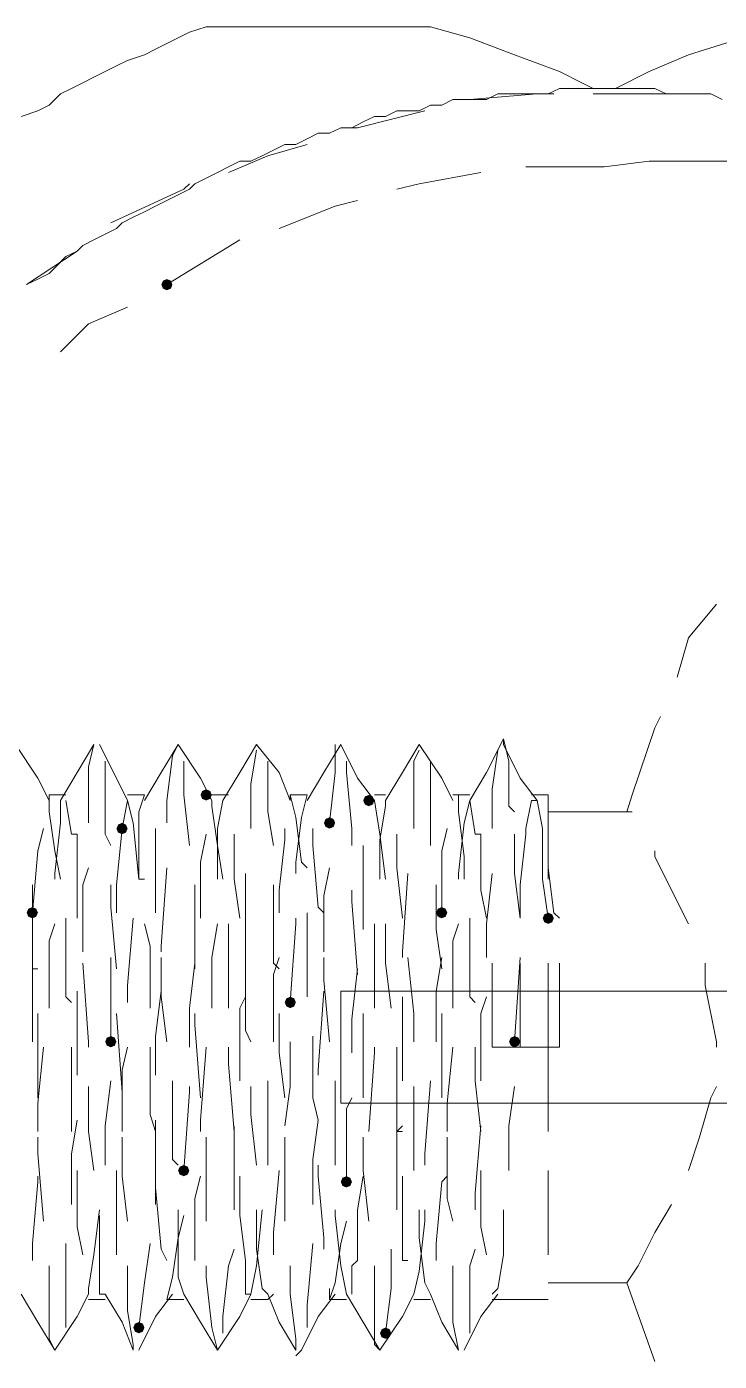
# Model space of a CAD drawing. Header units: millimetres. Extents: x 89051 to 218395, y -330386 to -125649.
# Drawn here: x 92690.4 to 92753.7, y -128455.9 to -128334 of the extents above; entities that cross this region are included whole.
import ezdxf

# ---------------------------------------------------------------- set-up
doc = ezdxf.new("R2010")
doc.units = ezdxf.units.MM
doc.header["$LTSCALE"] = 13
doc.layers.add('C00-00-00', color=7, linetype='Continuous')

msp = doc.modelspace()

# ---------------------------------------------------------------- hatches: boundary and pattern name
at = {"layer": 'C00-00-00'}
h = msp.add_hatch(color=256, dxfattribs=at)
h.dxf.hatch_style = 2
h.paths.add_polyline_path([(92702.7, -128357.58), (92702.85, -128357.22), (92703.21, -128357.07), (92703.57, -128357.22), (92703.72, -128357.58), (92703.57, -128357.94), (92703.21, -128358.09), (92702.85, -128357.94)])
h = msp.add_hatch(color=256, dxfattribs=at)
h.dxf.hatch_style = 2
h.paths.add_polyline_path([(92706.28, -128404.19), (92706.43, -128403.83), (92706.79, -128403.68), (92707.16, -128403.83), (92707.31, -128404.19), (92707.16, -128404.55), (92706.79, -128404.7), (92706.43, -128404.55)])
h = msp.add_hatch(color=256, dxfattribs=at)
h.dxf.hatch_style = 2
h.paths.add_polyline_path([(92721.14, -128404.7), (92721.29, -128404.34), (92721.65, -128404.19), (92722.01, -128404.34), (92722.16, -128404.7), (92722.01, -128405.07), (92721.65, -128405.22), (92721.29, -128405.07)])
h = msp.add_hatch(color=256, dxfattribs=at)
h.dxf.hatch_style = 2
h.paths.add_polyline_path([(92698.6, -128407.27), (92698.75, -128406.9), (92699.11, -128406.75), (92699.47, -128406.9), (92699.62, -128407.27), (92699.47, -128407.63), (92699.11, -128407.78), (92698.75, -128407.63)])
h = msp.add_hatch(color=256, dxfattribs=at)
h.dxf.hatch_style = 2
h.paths.add_polyline_path([(92717.55, -128406.75), (92717.7, -128406.39), (92718.06, -128406.24), (92718.43, -128406.39), (92718.58, -128406.75), (92718.43, -128407.11), (92718.06, -128407.27), (92717.7, -128407.11)])
h = msp.add_hatch(color=256, dxfattribs=at)
h.dxf.hatch_style = 2
h.paths.add_polyline_path([(92690.4, -128414.95), (92690.55, -128414.59), (92690.92, -128414.44), (92691.28, -128414.59), (92691.43, -128414.95), (92691.28, -128415.31), (92690.92, -128415.46), (92690.55, -128415.31)])
h = msp.add_hatch(color=256, dxfattribs=at)
h.dxf.hatch_style = 2
h.paths.add_polyline_path([(92727.8, -128414.95), (92727.95, -128414.59), (92728.31, -128414.44), (92728.67, -128414.59), (92728.82, -128414.95), (92728.67, -128415.31), (92728.31, -128415.46), (92727.95, -128415.31)])
h = msp.add_hatch(color=256, dxfattribs=at)
h.dxf.hatch_style = 2
h.paths.add_polyline_path([(92737.53, -128415.46), (92737.68, -128415.1), (92738.04, -128414.95), (92738.4, -128415.1), (92738.55, -128415.46), (92738.4, -128415.82), (92738.04, -128415.97), (92737.68, -128415.82)])
h = msp.add_hatch(color=256, dxfattribs=at)
h.dxf.hatch_style = 2
h.paths.add_polyline_path([(92713.97, -128423.14), (92714.12, -128422.78), (92714.48, -128422.63), (92714.84, -128422.78), (92714.99, -128423.14), (92714.84, -128423.51), (92714.48, -128423.66), (92714.12, -128423.51)])
h = msp.add_hatch(color=256, dxfattribs=at)
h.dxf.hatch_style = 2
h.paths.add_polyline_path([(92697.57, -128426.73), (92697.72, -128426.37), (92698.09, -128426.22), (92698.45, -128426.37), (92698.6, -128426.73), (92698.45, -128427.09), (92698.09, -128427.24), (92697.72, -128427.09)])
h = msp.add_hatch(color=256, dxfattribs=at)
h.dxf.hatch_style = 2
h.paths.add_polyline_path([(92734.46, -128426.73), (92734.61, -128426.37), (92734.97, -128426.22), (92735.33, -128426.37), (92735.48, -128426.73), (92735.33, -128427.09), (92734.97, -128427.24), (92734.61, -128427.09)])
h = msp.add_hatch(color=256, dxfattribs=at)
h.dxf.hatch_style = 2
h.paths.add_polyline_path([(92704.23, -128438.51), (92704.38, -128438.15), (92704.75, -128438), (92705.11, -128438.15), (92705.26, -128438.51), (92705.11, -128438.87), (92704.75, -128439.02), (92704.38, -128438.87)])
h = msp.add_hatch(color=256, dxfattribs=at)
h.dxf.hatch_style = 2
h.paths.add_polyline_path([(92719.09, -128439.54), (92719.24, -128439.17), (92719.6, -128439.02), (92719.96, -128439.17), (92720.11, -128439.54), (92719.96, -128439.9), (92719.6, -128440.05), (92719.24, -128439.9)])
h = msp.add_hatch(color=256, dxfattribs=at)
h.dxf.hatch_style = 2
h.paths.add_polyline_path([(92700.14, -128452.85), (92700.29, -128452.49), (92700.65, -128452.34), (92701.01, -128452.49), (92701.16, -128452.85), (92701.01, -128453.22), (92700.65, -128453.37), (92700.29, -128453.22)])
h = msp.add_hatch(color=256, dxfattribs=at)
h.dxf.hatch_style = 2
h.paths.add_polyline_path([(92722.67, -128453.37), (92722.82, -128453), (92723.19, -128452.85), (92723.55, -128453), (92723.7, -128453.37), (92723.55, -128453.73), (92723.19, -128453.88), (92722.82, -128453.73)])

# ---------------------------------------------------------------- linework, layer by layer
at = {"layer": 'C00-00-00', "lineweight": 15}
for points in [[(92689.89, -128342.21), (92691.43, -128341.7), (92692.45, -128341.19), (92693.48, -128340.16), (92694.5, -128339.65), (92695.53, -128339.14), (92696.55, -128338.63), (92697.57, -128338.11), (92698.6, -128337.6), (92699.62, -128337.09), (92701.16, -128336.58), (92702.18, -128336.06), (92703.21, -128335.55), (92704.23, -128335.04), (92705.26, -128334.53), (92706.79, -128334.02), (92707.31, -128334.02)], [(92706.79, -128334.02), (92707.31, -128334.02), (92708.33, -128334.02), (92710.89, -128334.02), (92716.53, -128334.02), (92727.28, -128334.02)], [(92727.28, -128334.02), (92730.87, -128335.04), (92734.97, -128336.58), (92739.07, -128338.11), (92741.11, -128339.14), (92742.14, -128339.65), (92743.16, -128339.65), (92744.19, -128339.65), (92747.26, -128338.11), (92750.85, -128336.58), (92759.04, -128334.02)], [(92753.92, -128340.68), (92752.9, -128340.16), (92751.87, -128340.16), (92750.85, -128340.16), (92749.82, -128340.16), (92748.8, -128340.16), (92747.77, -128339.65), (92746.24, -128339.65), (92745.21, -128339.65), (92744.19, -128339.65), (92743.16, -128339.65), (92742.14, -128339.65), (92741.11, -128339.65), (92740.09, -128339.65), (92739.07, -128339.65), (92738.04, -128340.16), (92737.02, -128340.16), (92735.99, -128340.16), (92734.45, -128340.16), (92733.43, -128340.16), (92732.41, -128340.68), (92731.38, -128340.68), (92730.36, -128340.68), (92729.33, -128340.68), (92728.31, -128341.19), (92727.28, -128341.19), (92726.26, -128341.7), (92725.23, -128341.7), (92724.21, -128341.7), (92723.19, -128342.21), (92722.16, -128342.21), (92721.14, -128342.72), (92720.11, -128343.24), (92719.09, -128343.24), (92718.06, -128343.75), (92717.04, -128343.75), (92716.01, -128344.26), (92714.99, -128344.77), (92713.97, -128344.77), (92712.94, -128345.29), (92711.92, -128345.8), (92710.89, -128346.31), (92709.87, -128346.31), (92708.84, -128346.82), (92707.82, -128347.33), (92706.79, -128347.85), (92705.77, -128348.36), (92705.26, -128348.87), (92704.23, -128349.38), (92703.21, -128349.9), (92702.18, -128350.41), (92701.16, -128350.92), (92700.14, -128351.43), (92699.11, -128351.94), (92698.6, -128352.46), (92697.57, -128352.97), (92696.55, -128353.48), (92695.53, -128353.99), (92695.01, -128354.51), (92693.99, -128355.02), (92692.96, -128356.04), (92692.45, -128356.55), (92691.43, -128357.07), (92690.4, -128357.58)], [(92730.87, -128340.68), (92737.02, -128340.16)], [(92737.02, -128340.16), (92738.55, -128340.16)], [(92742.14, -128340.16), (92745.72, -128340.16)], [(92745.72, -128340.16), (92749.82, -128340.16)], [(92720.62, -128343.24), (92726.77, -128341.7)], [(92719.6, -128343.24), (92720.62, -128343.24)], [(92712.43, -128345.8), (92716.01, -128344.77)], [(92708.84, -128347.33), (92712.43, -128345.8)], [(92743.16, -128346.82), (92735.99, -128346.82)], [(92747.26, -128346.31), (92743.16, -128346.82)], [(92754.94, -128346.31), (92747.26, -128346.31)], [(92704.75, -128348.87), (92705.26, -128348.36)], [(92726.26, -128348.36), (92724.21, -128348.87)], [(92731.89, -128347.33), (92726.26, -128348.36)], [(92698.09, -128351.94), (92704.75, -128348.87)], [(92718.58, -128350.41), (92713.45, -128352.46)], [(92720.62, -128349.9), (92718.58, -128350.41)], [(92690.4, -128357.58), (92695.01, -128354.51)], [(92709.87, -128353.48), (92703.21, -128357.58)], [(92699.62, -128359.63), (92696.04, -128361.16)], [(92696.04, -128361.16), (92693.48, -128363.73)], [(92753.41, -128386.78), (92750.85, -128389.85)], [(92750.85, -128389.85), (92749.82, -128393.44)], [(92748.29, -128397.02), (92747.77, -128398.05)], [(92747.77, -128398.05), (92745.72, -128404.19)], [(92691.43, -128402.66), (92689.38, -128399.58)], [(92696.55, -128399.58), (92695.01, -128402.14)], [(92696.55, -128399.58), (92696.04, -128401.63)], [(92698.6, -128402.66), (92697.06, -128399.58)], [(92704.23, -128399.58), (92702.7, -128402.14)], [(92704.23, -128399.58), (92703.72, -128400.61)], [(92706.28, -128402.66), (92704.23, -128399.58)], [(92711.4, -128399.58), (92709.87, -128402.14)], [(92713.45, -128402.14), (92711.4, -128399.58)], [(92719.09, -128399.58), (92717.55, -128402.14)], [(92718.58, -128399.58), (92718.58, -128402.14)], [(92720.62, -128402.66), (92719.09, -128399.58)], [(92726.26, -128399.58), (92724.72, -128402.14)], [(92728.31, -128402.66), (92726.26, -128399.58)], [(92733.94, -128399.07), (92732.41, -128402.14)], [(92734.45, -128401.12), (92733.94, -128399.07)], [(92733.94, -128399.07), (92733.94, -128399.58)], [(92735.48, -128402.66), (92733.94, -128399.58)], [(92703.72, -128400.61), (92703.21, -128404.7)], [(92711.4, -128400.09), (92710.89, -128403.17)], [(92726.26, -128400.09), (92725.75, -128401.12)], [(92733.43, -128400.09), (92732.92, -128403.68)], [(92696.04, -128401.63), (92696.04, -128406.24)], [(92697.57, -128402.66), (92697.57, -128401.12)], [(92704.75, -128404.19), (92704.75, -128401.12)], [(92712.43, -128405.73), (92712.43, -128401.12)], [(92719.6, -128402.14), (92719.6, -128401.12)], [(92725.75, -128401.12), (92725.75, -128404.7)], [(92727.28, -128403.68), (92727.28, -128401.12)], [(92734.45, -128404.19), (92734.45, -128401.12)], [(92692.45, -128404.7), (92691.43, -128402.66)], [(92695.01, -128402.14), (92693.48, -128404.7)], [(92697.57, -128407.78), (92697.57, -128402.66)], [(92699.62, -128404.7), (92698.6, -128402.66)], [(92702.7, -128402.14), (92701.16, -128404.7)], [(92707.31, -128404.7), (92706.28, -128402.66)], [(92709.87, -128402.14), (92708.33, -128404.7)], [(92710.89, -128403.17), (92710.89, -128407.27)], [(92714.48, -128404.7), (92713.45, -128402.14)], [(92717.55, -128402.14), (92716.01, -128404.7)], [(92718.58, -128402.14), (92718.06, -128406.75)], [(92720.11, -128407.27), (92719.6, -128402.14)], [(92722.16, -128404.7), (92720.62, -128402.66)], [(92724.72, -128402.14), (92723.19, -128404.7)], [(92729.33, -128404.7), (92728.31, -128402.66)], [(92732.41, -128402.14), (92730.87, -128404.7)], [(92737.02, -128404.7), (92735.48, -128402.66)], [(92692.45, -128404.19), (92692.45, -128405.73)], [(92693.99, -128404.19), (92692.45, -128404.19)], [(92701.16, -128404.19), (92699.62, -128404.19)], [(92701.16, -128404.19), (92700.65, -128405.73)], [(92705.26, -128408.8), (92704.75, -128404.19)], [(92708.84, -128404.19), (92707.31, -128404.19)], [(92714.48, -128404.7), (92714.48, -128404.19)], [(92714.48, -128404.19), (92714.99, -128406.24)], [(92716.01, -128404.19), (92714.48, -128404.19)], [(92716.01, -128404.19), (92715.5, -128406.24)], [(92723.19, -128404.19), (92722.16, -128404.19)], [(92727.28, -128408.8), (92727.28, -128403.68)], [(92730.87, -128404.19), (92729.33, -128404.19)], [(92729.84, -128404.19), (92729.84, -128405.73)], [(92732.92, -128403.68), (92732.92, -128407.27)], [(92734.45, -128405.22), (92734.45, -128404.19)], [(92738.04, -128404.19), (92736.5, -128404.19)], [(92738.04, -128404.19), (92738.04, -128405.22)], [(92745.72, -128404.19), (92745.21, -128405.73)], [(92692.45, -128405.73), (92692.96, -128409.31)], [(92693.48, -128404.7), (92693.48, -128406.75)], [(92694.5, -128407.78), (92693.99, -128404.7)], [(92699.11, -128407.27), (92699.62, -128404.7)], [(92699.62, -128404.7), (92700.14, -128406.75)], [(92700.65, -128405.73), (92700.65, -128409.31)], [(92703.21, -128404.7), (92703.21, -128406.75)], [(92707.31, -128404.7), (92707.31, -128405.22)], [(92707.31, -128405.22), (92707.82, -128408.8)], [(92708.33, -128404.7), (92707.82, -128407.27)], [(92712.94, -128408.8), (92712.43, -128405.73)], [(92722.16, -128404.7), (92722.67, -128407.78)], [(92723.19, -128405.22), (92722.67, -128408.29)], [(92723.19, -128404.7), (92723.19, -128405.22)], [(92725.75, -128404.7), (92725.75, -128407.27)], [(92729.84, -128405.73), (92730.36, -128409.83)], [(92730.87, -128404.7), (92730.36, -128406.75)], [(92731.38, -128407.78), (92730.87, -128404.7)], [(92734.97, -128405.73), (92734.45, -128405.22)], [(92735.99, -128407.27), (92736.5, -128404.7)], [(92736.5, -128404.7), (92737.02, -128404.7)], [(92737.02, -128404.7), (92737.53, -128407.27)], [(92738.04, -128405.22), (92738.04, -128406.75)], [(92745.21, -128405.73), (92738.04, -128405.73)], [(92745.72, -128405.73), (92745.21, -128405.73)], [(92693.48, -128406.75), (92692.96, -128411.36)], [(92696.04, -128406.24), (92696.04, -128406.75)], [(92700.14, -128406.75), (92700.65, -128411.88)], [(92714.99, -128406.24), (92715.5, -128410.34)], [(92715.5, -128406.24), (92714.99, -128410.34)], [(92730.36, -128406.75), (92729.84, -128411.36)], [(92738.04, -128406.75), (92738.04, -128408.8)], [(92691.43, -128409.31), (92691.94, -128407.27)], [(92695.01, -128407.78), (92694.5, -128407.78)], [(92695.01, -128412.9), (92695.01, -128407.78)], [(92698.09, -128408.8), (92697.57, -128407.78)], [(92698.6, -128412.39), (92699.11, -128407.27)], [(92702.18, -128409.83), (92702.18, -128407.27)], [(92706.28, -128410.34), (92706.79, -128407.78)], [(92707.82, -128407.27), (92707.82, -128411.88)], [(92709.36, -128411.88), (92709.36, -128407.78)], [(92713.97, -128408.29), (92713.97, -128407.27)], [(92716.53, -128408.8), (92716.53, -128407.27)], [(92720.11, -128408.8), (92720.11, -128407.27)], [(92722.67, -128407.78), (92723.19, -128411.88)], [(92724.21, -128410.85), (92724.21, -128407.78)], [(92728.31, -128409.31), (92728.82, -128407.27)], [(92731.89, -128407.78), (92731.38, -128407.78)], [(92731.89, -128412.9), (92731.89, -128407.78)], [(92734.97, -128411.36), (92734.97, -128407.78)], [(92735.48, -128412.39), (92735.99, -128407.78)], [(92735.99, -128407.78), (92735.99, -128407.27)], [(92737.53, -128407.27), (92737.53, -128411.36)], [(92738.04, -128410.85), (92738.04, -128407.78)], [(92690.92, -128414.95), (92691.43, -128409.31)], [(92692.96, -128409.31), (92693.48, -128411.88)], [(92700.65, -128409.31), (92700.65, -128411.88)], [(92707.82, -128408.8), (92708.33, -128411.88)], [(92713.45, -128412.9), (92713.97, -128408.29)], [(92717.04, -128414.44), (92716.53, -128408.8)], [(92721.14, -128411.36), (92721.14, -128408.8)], [(92722.67, -128408.29), (92722.67, -128411.88)], [(92728.31, -128414.95), (92728.31, -128409.31)], [(92738.04, -128408.8), (92738.04, -128411.88)], [(92747.77, -128409.83), (92747.77, -128409.31)], [(92702.18, -128414.95), (92702.18, -128409.83)], [(92706.28, -128415.46), (92706.28, -128410.34)], [(92714.99, -128410.34), (92714.99, -128411.36)], [(92715.5, -128410.34), (92716.01, -128410.85)], [(92730.36, -128409.83), (92730.36, -128411.88)], [(92750.33, -128414.95), (92747.77, -128409.83)], [(92692.96, -128411.36), (92692.96, -128411.88)], [(92696.04, -128410.85), (92695.53, -128412.39)], [(92703.21, -128410.85), (92702.7, -128418.02)], [(92710.38, -128411.36), (92710.38, -128415.46)], [(92718.06, -128410.85), (92717.55, -128413.41)], [(92721.14, -128416.49), (92721.14, -128411.36)], [(92724.72, -128415.46), (92724.21, -128410.85)], [(92725.23, -128411.36), (92724.72, -128418.53)], [(92729.84, -128411.36), (92729.84, -128411.88)], [(92732.92, -128411.36), (92732.41, -128415.97)], [(92735.48, -128415.46), (92734.97, -128411.36)], [(92737.53, -128411.36), (92737.53, -128411.88)], [(92738.55, -128414.95), (92738.04, -128410.85)], [(92690.92, -128420.07), (92690.92, -128412.39)], [(92695.01, -128415.46), (92695.01, -128412.9)], [(92695.53, -128412.39), (92695.53, -128418.53)], [(92698.09, -128414.44), (92698.09, -128412.39)], [(92698.6, -128414.95), (92698.6, -128412.39)], [(92700.65, -128411.88), (92701.16, -128411.88)], [(92705.77, -128417), (92705.77, -128412.39)], [(92709.87, -128415.46), (92709.36, -128411.88)], [(92712.94, -128419.56), (92712.94, -128412.39)], [(92713.45, -128414.95), (92713.45, -128412.9)], [(92720.11, -128413.92), (92720.11, -128412.9)], [(92727.8, -128416.49), (92727.8, -128412.39)], [(92732.41, -128415.46), (92731.89, -128412.9)], [(92735.48, -128415.46), (92735.48, -128412.39)], [(92737.53, -128411.88), (92738.04, -128415.46)], [(92717.55, -128413.41), (92717.55, -128418.53)], [(92720.62, -128420.58), (92720.11, -128413.92)], [(92693.99, -128415.46), (92693.99, -128422.63)], [(92698.6, -128420.07), (92698.09, -128414.44)], [(92700.14, -128415.46), (92699.62, -128421.61)], [(92710.38, -128415.46), (92710.38, -128419.05)], [(92714.99, -128415.46), (92714.99, -128415.97)], [(92716.01, -128414.95), (92716.01, -128416.49)], [(92717.55, -128414.95), (92717.04, -128414.44)], [(92730.87, -128415.46), (92730.87, -128422.63)], [(92739.07, -128415.46), (92738.55, -128414.95)], [(92750.85, -128415.97), (92750.33, -128414.95)], [(92692.96, -128415.97), (92692.45, -128417.51)], [(92701.16, -128415.97), (92701.67, -128418.02)], [(92707.82, -128415.97), (92707.31, -128419.05)], [(92708.84, -128415.97), (92708.84, -128421.1)], [(92714.99, -128415.97), (92714.48, -128423.14)], [(92716.01, -128416.49), (92716.01, -128422.63)], [(92722.16, -128415.97), (92722.16, -128420.58)], [(92723.19, -128415.97), (92723.19, -128419.56)], [(92728.31, -128420.07), (92727.8, -128416.49)], [(92729.84, -128415.97), (92729.33, -128417.51)], [(92732.41, -128415.97), (92732.41, -128419.05)], [(92692.45, -128417.51), (92692.45, -128423.66)], [(92705.77, -128420.07), (92705.77, -128417)], [(92729.33, -128417.51), (92729.33, -128423.66)], [(92690.92, -128422.12), (92690.92, -128419.05)], [(92698.09, -128426.73), (92698.09, -128419.05)], [(92701.67, -128418.02), (92701.67, -128423.66)], [(92702.7, -128418.02), (92702.7, -128418.53)], [(92702.7, -128422.63), (92702.7, -128419.05)], [(92707.31, -128419.05), (92707.31, -128423.66)], [(92710.38, -128425.71), (92710.38, -128419.05)], [(92712.94, -128420.58), (92713.45, -128419.05)], [(92717.55, -128421.1), (92717.55, -128419.05)], [(92724.72, -128418.53), (92724.72, -128419.05)], [(92725.75, -128424.17), (92725.23, -128419.05)], [(92727.8, -128422.12), (92728.31, -128419.05)], [(92734.97, -128426.73), (92735.48, -128419.05)], [(92691.43, -128420.07), (92690.92, -128420.07)], [(92696.04, -128426.73), (92695.53, -128419.56)], [(92705.26, -128423.66), (92705.77, -128419.56)], [(92713.45, -128420.07), (92712.94, -128419.56)], [(92720.11, -128424.68), (92720.62, -128420.07)], [(92723.19, -128419.56), (92723.7, -128423.66)], [(92732.92, -128427.24), (92732.92, -128419.56)], [(92735.48, -128427.24), (92735.48, -128419.56)], [(92738.04, -128422.12), (92738.04, -128419.56)], [(92739.07, -128420.58), (92739.07, -128419.56)], [(92752.38, -128421.61), (92752.38, -128419.56)], [(92699.62, -128421.61), (92699.62, -128423.14)], [(92708.84, -128421.1), (92708.84, -128423.66)], [(92712.94, -128426.73), (92712.94, -128420.58)], [(92718.06, -128426.73), (92717.55, -128421.1)], [(92722.16, -128420.58), (92722.16, -128423.66)], [(92739.07, -128427.24), (92739.07, -128420.58)], [(92753.41, -128426.73), (92752.38, -128421.61)], [(92690.92, -128426.73), (92690.92, -128422.12)], [(92693.99, -128422.63), (92694.5, -128423.14)], [(92695.01, -128422.12), (92695.01, -128428.78)], [(92702.7, -128422.12), (92702.18, -128426.22)], [(92703.21, -128426.73), (92702.7, -128422.63)], [(92710.38, -128422.63), (92709.87, -128423.66)], [(92717.55, -128422.12), (92717.04, -128429.29)], [(92719.09, -128432.36), (92719.09, -128422.12)], [(92785.68, -128422.12), (92719.09, -128422.12)], [(92724.72, -128422.63), (92724.72, -128426.73)], [(92727.8, -128426.73), (92727.8, -128422.12)], [(92730.87, -128422.63), (92731.38, -128423.14)], [(92732.41, -128422.63), (92731.89, -128424.17)], [(92738.04, -128426.73), (92738.04, -128422.12)], [(92705.26, -128427.24), (92705.26, -128423.66)], [(92709.87, -128423.66), (92709.87, -128430.32)], [(92691.43, -128428.78), (92691.43, -128424.17)], [(92699.11, -128431.34), (92698.6, -128424.17)], [(92705.77, -128425.19), (92705.77, -128424.17)], [(92706.28, -128431.85), (92705.77, -128425.19)], [(92713.45, -128427.75), (92713.45, -128424.17)], [(92720.11, -128427.75), (92720.11, -128424.68)], [(92721.14, -128430.32), (92721.14, -128424.17)], [(92725.75, -128426.73), (92725.75, -128424.17)], [(92728.31, -128424.68), (92728.31, -128424.17)], [(92728.31, -128431.85), (92728.31, -128424.68)], [(92731.89, -128424.17), (92731.89, -128430.32)], [(92702.18, -128426.22), (92702.18, -128429.8)], [(92710.89, -128426.73), (92710.38, -128425.71)], [(92716.53, -128426.22), (92716.53, -128431.85)], [(92691.94, -128427.24), (92691.43, -128432.36)], [(92694.5, -128427.24), (92694.5, -128430.32)], [(92696.04, -128427.24), (92696.04, -128426.73)], [(92699.62, -128427.24), (92699.11, -128429.29)], [(92701.67, -128427.24), (92701.67, -128433.39)], [(92706.79, -128427.24), (92706.28, -128433.9)], [(92708.84, -128427.24), (92708.84, -128428.78)], [(92714.48, -128426.73), (92714.48, -128430.83)], [(92722.16, -128427.24), (92722.16, -128427.75)], [(92724.21, -128427.24), (92724.21, -128434.93)], [(92724.72, -128426.73), (92724.72, -128430.32)], [(92729.33, -128427.24), (92728.82, -128432.36)], [(92731.38, -128427.24), (92731.38, -128430.32)], [(92732.92, -128427.24), (92735.48, -128427.24)], [(92735.48, -128427.24), (92739.07, -128427.24)], [(92738.04, -128427.24), (92738.04, -128426.73)], [(92738.04, -128427.24), (92738.04, -128431.34)], [(92753.41, -128427.24), (92753.41, -128426.73)], [(92691.43, -128431.85), (92691.43, -128428.78)], [(92695.01, -128428.78), (92695.01, -128429.8)], [(92708.84, -128428.78), (92709.36, -128434.93)], [(92713.97, -128431.85), (92713.45, -128427.75)], [(92722.16, -128427.75), (92721.65, -128434.93)], [(92699.11, -128429.29), (92699.11, -128434.93)], [(92717.04, -128429.29), (92717.04, -128429.8)], [(92694.5, -128430.32), (92694.5, -128434.93)], [(92696.04, -128434.93), (92696.04, -128430.83)], [(92697.57, -128434.41), (92698.09, -128430.32)], [(92699.11, -128431.85), (92699.11, -128431.34)], [(92703.72, -128437.49), (92703.72, -128430.32)], [(92704.75, -128438.51), (92705.26, -128431.34)], [(92705.26, -128431.34), (92705.26, -128430.83)], [(92710.89, -128433.39), (92710.89, -128430.83)], [(92712.43, -128435.44), (92712.43, -128430.32)], [(92714.48, -128430.83), (92713.97, -128434.41)], [(92718.58, -128436.46), (92718.58, -128430.32)], [(92721.14, -128431.85), (92721.14, -128430.32)], [(92725.75, -128431.85), (92725.75, -128430.83)], [(92726.77, -128436.97), (92727.28, -128430.32)], [(92731.38, -128430.32), (92731.89, -128434.93)], [(92734.45, -128434.41), (92734.97, -128430.83)], [(92738.04, -128431.34), (92738.04, -128434.93)], [(92752.9, -128431.85), (92753.41, -128430.83)], [(92691.43, -128432.36), (92691.43, -128434.93)], [(92716.53, -128431.85), (92717.04, -128433.9)], [(92785.68, -128432.36), (92719.09, -128432.36)], [(92719.6, -128432.88), (92720.11, -128431.85)], [(92725.75, -128438.51), (92725.75, -128431.85)], [(92728.82, -128432.36), (92728.82, -128434.93)], [(92751.87, -128435.44), (92752.9, -128431.85)], [(92701.67, -128433.39), (92702.18, -128434.93)], [(92711.4, -128438), (92710.89, -128433.39)], [(92719.6, -128439.54), (92719.6, -128432.88)], [(92695.01, -128433.9), (92694.5, -128436.97)], [(92696.55, -128438.51), (92696.04, -128434.93)], [(92697.57, -128438), (92697.57, -128434.41)], [(92702.18, -128433.9), (92702.18, -128434.41)], [(92702.18, -128434.41), (92702.18, -128441.59)], [(92706.28, -128433.9), (92706.28, -128434.93)], [(92709.36, -128434.41), (92709.36, -128440.05)], [(92717.04, -128433.9), (92716.53, -128437.49)], [(92724.72, -128434.41), (92724.21, -128434.93)], [(92724.21, -128434.93), (92724.21, -128442.1)], [(92724.21, -128434.93), (92724.72, -128434.93)], [(92731.89, -128434.41), (92731.38, -128440.56)], [(92734.45, -128438.51), (92734.45, -128434.41)], [(92691.43, -128436.97), (92691.43, -128435.44)], [(92699.11, -128439.02), (92699.11, -128435.44)], [(92706.79, -128441.59), (92706.79, -128435.44)], [(92712.43, -128438), (92712.43, -128435.44)], [(92713.97, -128436.46), (92713.97, -128435.44)], [(92721.14, -128438.51), (92721.14, -128435.44)], [(92728.82, -128441.07), (92728.82, -128435.44)], [(92750.85, -128438.51), (92751.87, -128435.44)], [(92691.94, -128443.12), (92691.43, -128436.97)], [(92694.5, -128436.97), (92694.5, -128441.59)], [(92713.97, -128443.12), (92713.97, -128436.46)], [(92718.58, -128438), (92718.58, -128436.46)], [(92726.77, -128438), (92726.77, -128436.97)], [(92695.01, -128438.51), (92695.01, -128443.63)], [(92698.6, -128438.51), (92698.6, -128443.12)], [(92704.23, -128438), (92703.72, -128437.49)], [(92713.45, -128438.51), (92712.94, -128444.15)], [(92716.53, -128437.49), (92716.53, -128441.59)], [(92717.04, -128438), (92717.04, -128439.02)], [(92721.65, -128443.12), (92721.14, -128438.51)], [(92731.89, -128438.51), (92731.89, -128443.63)], [(92738.04, -128438.51), (92738.04, -128439.54)], [(92691.43, -128439.54), (92690.92, -128445.17)], [(92691.43, -128439.02), (92691.43, -128439.54)], [(92699.62, -128443.12), (92699.11, -128439.02)], [(92702.18, -128439.02), (92702.18, -128440.05)], [(92706.28, -128439.02), (92705.77, -128441.07)], [(92709.87, -128439.02), (92709.87, -128442.61)], [(92717.04, -128439.02), (92717.55, -128444.66)], [(92721.14, -128439.02), (92720.62, -128442.1)], [(92724.72, -128439.02), (92724.72, -128441.59)], [(92728.31, -128439.54), (92727.8, -128445.17)], [(92728.82, -128439.02), (92728.31, -128439.54)], [(92738.04, -128439.54), (92738.04, -128443.12)], [(92702.18, -128440.05), (92702.7, -128445.68)], [(92705.77, -128441.07), (92705.77, -128446.2)], [(92709.36, -128440.05), (92709.36, -128442.1)], [(92729.33, -128443.12), (92728.82, -128441.07)], [(92731.38, -128440.56), (92731.38, -128442.1)], [(92696.55, -128446.2), (92697.06, -128442.1)], [(92704.23, -128443.63), (92704.23, -128442.1)], [(92706.79, -128443.12), (92706.79, -128441.59)], [(92711.4, -128447.22), (92711.92, -128442.1)], [(92711.4, -128445.68), (92711.4, -128442.1)], [(92718.58, -128442.61), (92718.58, -128442.1)], [(92720.62, -128442.1), (92720.62, -128446.71)], [(92724.72, -128441.59), (92724.72, -128446.71)], [(92726.26, -128444.66), (92726.26, -128442.1)], [(92726.77, -128443.12), (92726.77, -128442.1)], [(92733.94, -128446.2), (92733.94, -128442.1)], [(92747.77, -128444.15), (92749.31, -128441.59)], [(92697.06, -128446.71), (92697.06, -128442.61)], [(92698.6, -128443.12), (92698.6, -128446.2)], [(92704.23, -128444.66), (92704.75, -128442.61)], [(92709.87, -128442.61), (92710.38, -128446.71)], [(92719.09, -128447.22), (92718.58, -128442.61)], [(92719.09, -128445.17), (92719.6, -128443.12)], [(92726.26, -128447.73), (92726.77, -128443.12)], [(92738.04, -128443.12), (92738.04, -128445.68)], [(92695.01, -128443.63), (92695.53, -128446.2)], [(92703.72, -128448.24), (92704.23, -128444.66)], [(92704.23, -128448.24), (92704.23, -128443.63)], [(92712.94, -128444.15), (92712.94, -128446.2)], [(92717.55, -128444.66), (92717.55, -128445.68)], [(92726.77, -128448.76), (92726.26, -128444.66)], [(92731.89, -128443.63), (92732.41, -128446.2)], [(92746.24, -128447.22), (92747.77, -128444.15)], [(92690.92, -128445.17), (92690.92, -128446.71)], [(92693.99, -128445.17), (92693.99, -128450.29)], [(92701.67, -128445.17), (92701.16, -128448.76)], [(92702.7, -128445.68), (92703.21, -128446.71)], [(92709.36, -128445.68), (92708.84, -128447.22)], [(92711.92, -128449.27), (92711.4, -128445.68)], [(92716.53, -128445.17), (92716.01, -128450.81)], [(92718.58, -128448.76), (92719.09, -128445.17)], [(92723.7, -128445.68), (92723.7, -128449.27)], [(92727.8, -128445.17), (92727.8, -128446.71)], [(92731.38, -128445.68), (92730.87, -128447.22)], [(92738.04, -128445.68), (92738.04, -128446.2)], [(92696.04, -128449.27), (92696.55, -128446.2)], [(92697.06, -128449.78), (92697.06, -128446.71)], [(92705.77, -128446.2), (92705.77, -128446.71)], [(92710.38, -128446.71), (92710.38, -128447.22)], [(92720.62, -128446.71), (92720.11, -128447.22)], [(92724.72, -128446.71), (92725.23, -128446.71)], [(92733.43, -128449.27), (92733.94, -128446.2)], [(92692.45, -128450.29), (92692.45, -128447.22)], [(92699.62, -128451.32), (92699.62, -128447.22)], [(92703.21, -128450.29), (92703.72, -128448.24)], [(92704.75, -128449.78), (92704.23, -128448.24)], [(92706.79, -128448.24), (92706.79, -128447.22)], [(92707.31, -128452.85), (92706.79, -128448.24)], [(92708.84, -128447.22), (92708.33, -128451.83)], [(92710.38, -128447.22), (92710.38, -128449.78)], [(92710.89, -128449.78), (92711.4, -128447.22)], [(92714.48, -128449.78), (92714.48, -128447.22)], [(92719.6, -128449.78), (92719.09, -128447.22)], [(92720.11, -128447.22), (92720.11, -128449.78)], [(92722.16, -128451.32), (92722.16, -128447.22)], [(92725.75, -128449.78), (92726.26, -128447.73)], [(92729.33, -128447.73), (92729.33, -128447.22)], [(92729.33, -128452.34), (92729.33, -128447.73)], [(92730.87, -128447.22), (92730.87, -128452.34)], [(92745.21, -128448.76), (92746.24, -128447.22)], [(92696.04, -128449.78), (92696.04, -128449.27)], [(92701.16, -128448.76), (92700.65, -128452.85)], [(92712.43, -128449.78), (92711.92, -128449.27)], [(92718.06, -128450.29), (92718.58, -128448.76)], [(92718.06, -128449.27), (92718.06, -128450.29)], [(92723.7, -128449.27), (92723.19, -128453.37)], [(92727.28, -128449.78), (92726.77, -128448.76)], [(92732.92, -128449.78), (92733.43, -128449.27)], [(92738.04, -128448.76), (92745.21, -128448.76)], [(92745.21, -128448.76), (92747.77, -128455.93)], [(92689.89, -128449.78), (92691.43, -128452.34)], [(92692.45, -128453.88), (92692.45, -128450.29)], [(92693.99, -128450.29), (92693.99, -128452.85)], [(92695.01, -128451.83), (92696.04, -128449.78)], [(92696.04, -128450.29), (92697.57, -128450.29)], [(92697.57, -128449.78), (92697.06, -128449.78)], [(92697.57, -128449.78), (92699.11, -128452.34)], [(92702.18, -128451.83), (92703.72, -128449.78)], [(92703.21, -128450.29), (92704.75, -128450.29)], [(92704.75, -128449.78), (92706.28, -128452.34)], [(92709.87, -128451.83), (92710.89, -128449.78)], [(92710.38, -128449.78), (92710.89, -128449.78)], [(92710.89, -128450.29), (92712.43, -128450.29)], [(92712.94, -128449.78), (92712.43, -128450.29)], [(92712.43, -128449.78), (92713.45, -128452.34)], [(92714.99, -128453.88), (92714.48, -128449.78)], [(92716.01, -128450.81), (92716.01, -128452.85)], [(92717.04, -128451.83), (92718.58, -128449.78)], [(92718.06, -128450.29), (92719.6, -128450.29)], [(92719.6, -128449.78), (92721.14, -128452.34)], [(92724.72, -128451.83), (92725.75, -128449.78)], [(92725.75, -128450.29), (92727.28, -128450.29)], [(92727.28, -128449.78), (92728.31, -128452.34)], [(92731.89, -128451.83), (92733.43, -128449.78)], [(92732.92, -128450.29), (92738.04, -128450.29)], [(92692.96, -128454.9), (92695.01, -128451.83)], [(92700.14, -128454.39), (92699.62, -128451.32)], [(92700.65, -128454.9), (92702.18, -128451.83)], [(92707.82, -128454.9), (92709.87, -128451.83)], [(92708.33, -128451.83), (92708.33, -128453.37)], [(92715.5, -128454.9), (92717.04, -128451.83)], [(92722.16, -128454.39), (92722.16, -128451.32)], [(92722.67, -128454.9), (92724.72, -128451.83)], [(92730.36, -128454.9), (92731.89, -128451.83)], [(92691.43, -128452.34), (92692.96, -128454.9)], [(92699.11, -128452.34), (92700.14, -128454.9)], [(92706.28, -128452.34), (92707.82, -128454.9)], [(92707.82, -128454.9), (92707.31, -128452.85)], [(92713.45, -128452.34), (92714.99, -128454.9)], [(92721.14, -128452.34), (92722.67, -128454.9)], [(92728.31, -128452.34), (92729.84, -128454.9)], [(92729.84, -128454.9), (92729.33, -128452.34)], [(92730.87, -128452.34), (92730.87, -128453.37)], [(92692.96, -128454.9), (92692.45, -128453.88)], [(92700.14, -128454.9), (92700.14, -128454.39)], [(92714.99, -128454.9), (92714.99, -128453.88)], [(92722.67, -128454.9), (92722.16, -128454.39)], [(92715.5, -128454.9), (92714.99, -128455.42)]]:
    msp.add_lwpolyline(points, dxfattribs=at)

doc.saveas('drawing.dxf')
